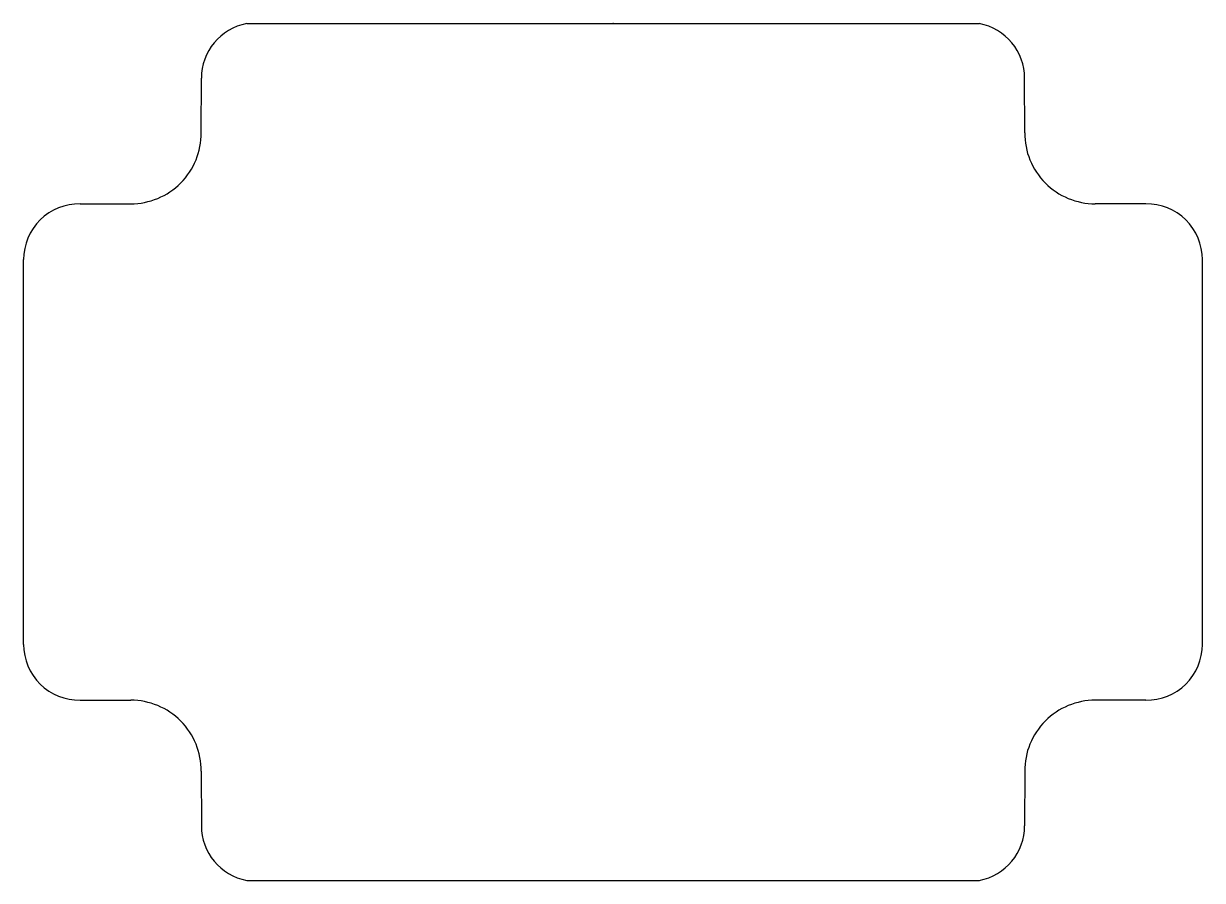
# Model space of a CAD drawing. Header units: millimetres. Extents: x -23.7 to 22.8, y -17.5 to 16.3.
import ezdxf

# ---------------------------------------------------------------- set-up
doc = ezdxf.new("R2010")
doc.units = ezdxf.units.MM
doc.header["$PDSIZE"] = -1

msp = doc.modelspace()

# ---------------------------------------------------------------- linework, layer by layer
at = {"color": 7, "linetype": 'Continuous'}
for p, q in [((-14.889, 16.265), (14.011, 16.265)), ((-16.68, 11.959), (-16.677, 14.109)), ((15.801, 11.959), (15.799, 14.109)), ((-21.462, 9.156), (-19.465, 9.156)), ((20.584, 9.156), (18.586, 9.156)), ((-23.689, -8.226), (-23.689, 6.956)), ((22.811, -8.226), (22.811, 6.956)), ((-21.462, -10.426), (-19.465, -10.426)), ((20.584, -10.426), (18.586, -10.426)), ((-16.68, -13.229), (-16.677, -15.379)), ((15.801, -13.229), (15.799, -15.379)), ((-14.889, -17.535), (14.011, -17.535))]:
    msp.add_line(p, q, dxfattribs=at)
for centre, radius, start, end in [((-14.48, 14.106), 2.197, 100.7331, 179.9314), ((13.601, 14.106), 2.197, 0.0686, 79.2669), ((-19.465, 11.941), 2.785, 270, 0.3773), ((18.586, 11.941), 2.785, 179.6227, 270), ((-21.489, 6.956), 2.2, 89.2928, 180), ((20.611, 6.956), 2.2, 0, 90.7072), ((-21.489, -8.226), 2.2, 180, 270.7072), ((20.611, -8.226), 2.2, 269.2928, 0), ((-19.465, -13.211), 2.785, 359.6227, 90), ((18.586, -13.211), 2.785, 90, 180.3773), ((-14.48, -15.376), 2.197, 180.0686, 259.2669), ((13.601, -15.376), 2.197, 280.7331, 359.9314)]:
    msp.add_arc(centre, radius, start, end, dxfattribs=at)
msp.add_point((-0.439, 16.265), dxfattribs=at)

doc.saveas('drawing.dxf')
